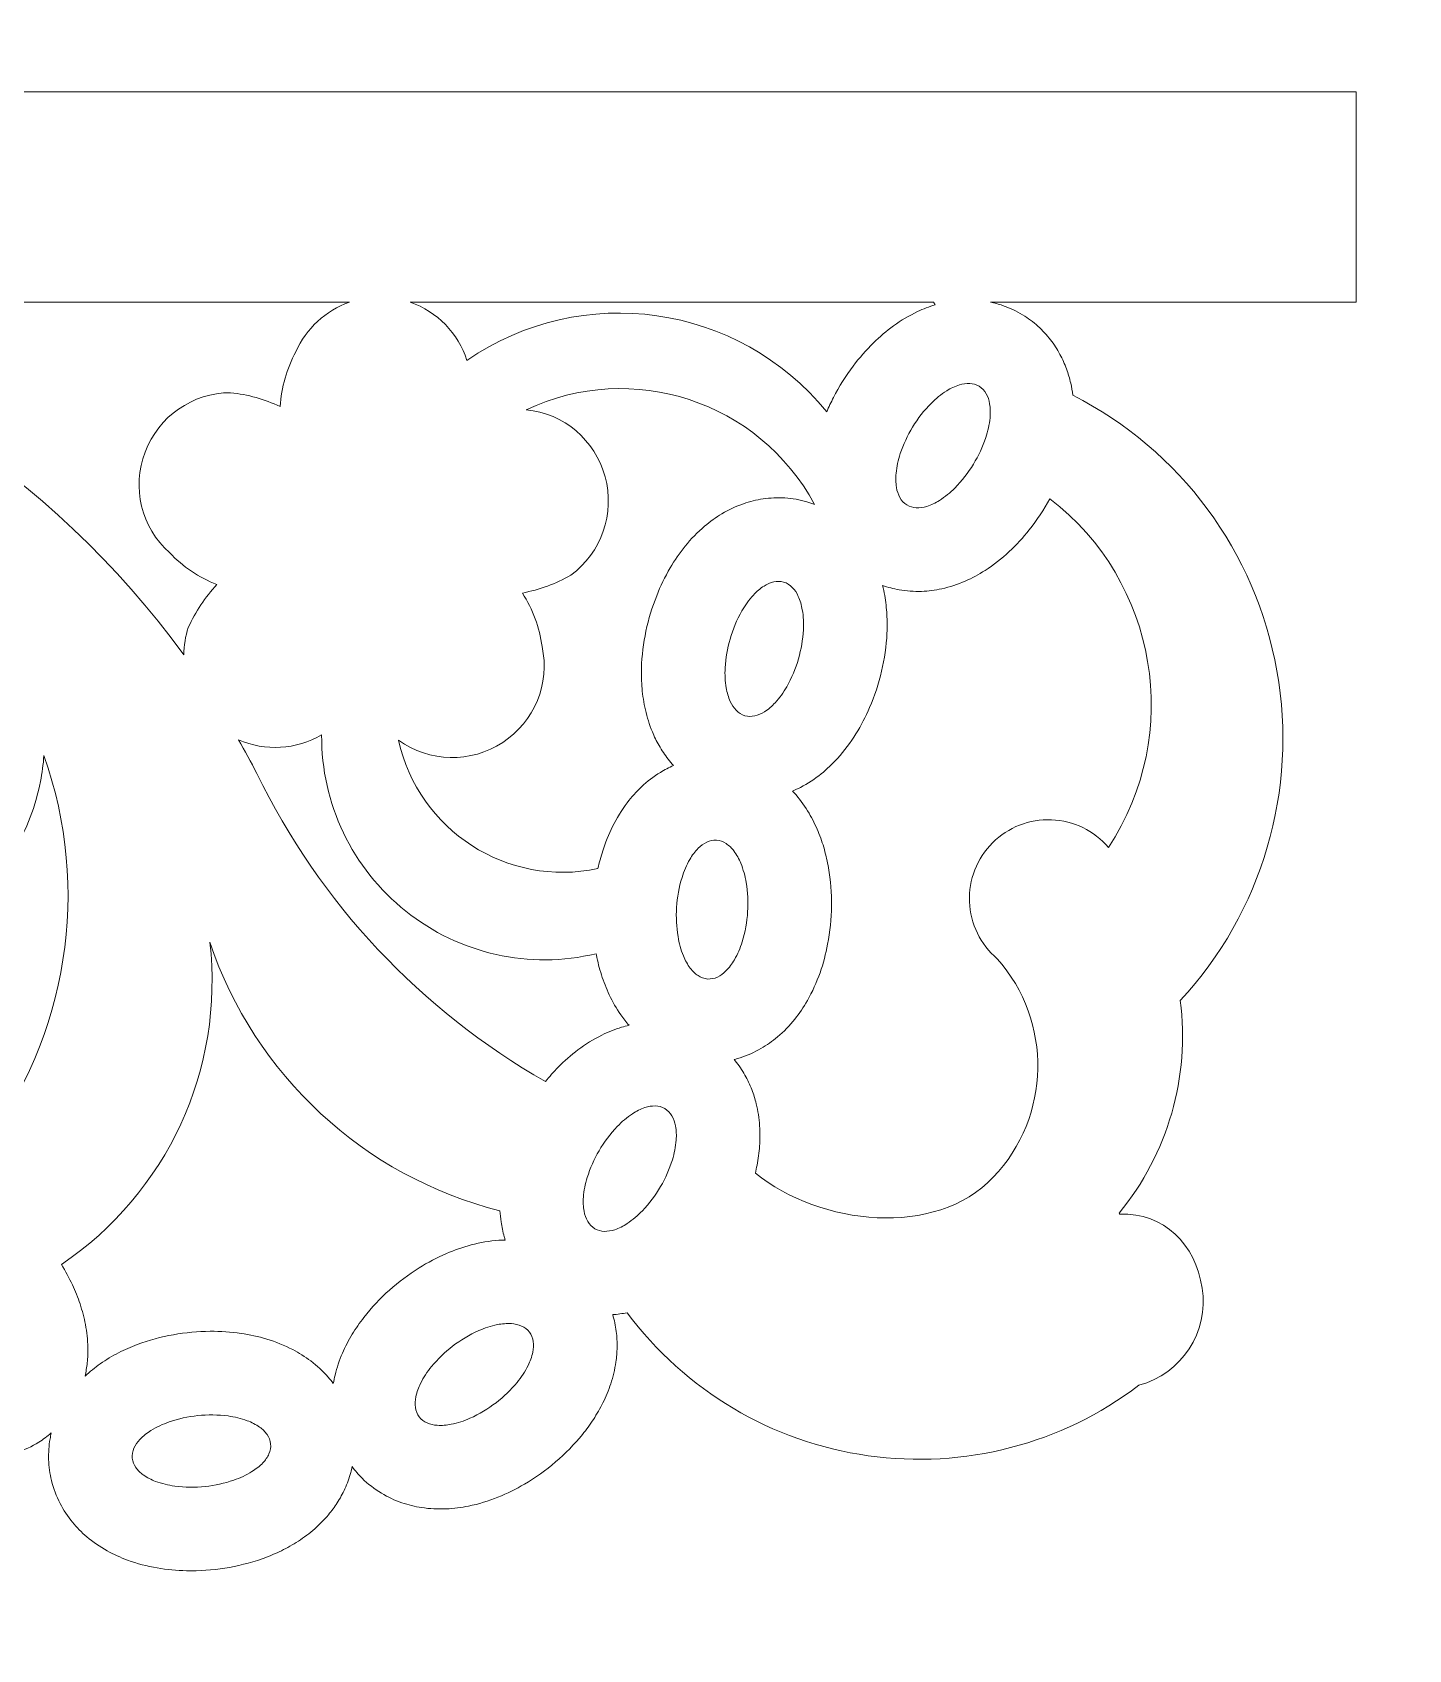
# Model space of a CAD drawing. Header units: millimetres. Extents: x 5151 to 5396, y 1629 to 1892.
# Drawn here: x 5330.4 to 5353.56, y 1669.2 to 1696.42 of the extents above; entities that cross this region are included whole.
import ezdxf

# ---------------------------------------------------------------- set-up
doc = ezdxf.new("R2010")
doc.units = ezdxf.units.MM
doc.header["$MEASUREMENT"] = 0
doc.layers.add('SITARA ALL', color=18, linetype='Continuous', true_color=0x000000)

msp = doc.modelspace()

# ---------------------------------------------------------------- linework, layer by layer
at = {"layer": 'SITARA ALL', "lineweight": 9}
for points, knots in [([(5150.742, 1751.196), (5150.742, 1751.196), (5394.742, 1751.196), (5394.742, 1751.196), (5394.742, 1751.196), (5394.742, 1629.196), (5394.742, 1629.196), (5394.742, 1629.196), (5150.742, 1629.196), (5150.742, 1629.196), (5150.742, 1629.196), (5150.742, 1751.196), (5150.742, 1751.196)], [0, 0, 0, 0, 0.25, 0.25, 0.25, 0.5, 0.5, 0.5, 0.75, 0.75, 0.75, 1, 1, 1, 1]), ([(5252.708, 1671.522), (5253.262, 1671.538), (5253.73, 1671.936), (5253.834, 1672.48), (5254.42, 1672.384), (5254.986, 1672.741), (5255.149, 1673.312), (5256.188, 1672.845), (5257.356, 1672.75), (5258.457, 1673.046), (5258.323, 1672.315), (5258.707, 1671.588), (5259.387, 1671.288), (5260.067, 1670.988), (5260.842, 1671.166), (5261.291, 1671.757), (5262.213, 1671.14), (5263.44, 1671.26), (5264.223, 1672.045), (5264.37, 1672.329), (5264.647, 1672.522), (5264.964, 1672.561), (5265.281, 1672.599), (5265.599, 1672.477), (5265.809, 1672.237), (5266.515, 1671.562), (5267.632, 1671.582), (5268.311, 1672.284), (5268.535, 1672.551), (5268.863, 1672.709), (5269.212, 1672.719), (5269.561, 1672.728), (5269.898, 1672.587), (5270.137, 1672.332), (5270.805, 1671.521), (5271.988, 1671.373), (5272.834, 1671.996), (5273.204, 1672.331), (5273.711, 1672.473), (5274.201, 1672.38), (5274.692, 1672.286), (5275.112, 1671.964), (5275.333, 1671.516), (5275.582, 1671.258), (5275.937, 1671.129), (5276.294, 1671.166), (5276.652, 1671.204), (5276.97, 1671.403), (5277.159, 1671.708), (5277.452, 1672.236), (5277.992, 1672.579), (5278.594, 1672.618), (5279.196, 1672.658), (5279.78, 1672.385), (5280.139, 1671.9), (5280.873, 1671.118), (5281.909, 1670.691), (5282.981, 1670.729), (5284.053, 1670.767), (5285.052, 1671.262), (5285.729, 1672.094), (5291.622, 1670.622), (5297.859, 1672.046), (5302.526, 1675.934), (5302.954, 1675.473), (5303.563, 1675.226), (5304.19, 1675.258), (5304.818, 1675.29), (5305.397, 1675.595), (5305.775, 1676.096), (5306.117, 1675.705), (5306.658, 1675.553), (5307.153, 1675.71), (5307.537, 1675.832), (5307.843, 1676.124), (5307.983, 1676.502), (5308.123, 1676.879), (5308.083, 1677.298), (5307.871, 1677.641), (5307.26, 1678.408), (5306.327, 1678.848), (5305.346, 1678.829), (5305.097, 1679.133), (5305.088, 1679.568), (5305.325, 1679.881), (5305.562, 1680.194), (5306, 1680.297), (5306.361, 1680.14), (5306.415, 1679.838), (5306.591, 1679.573), (5306.848, 1679.406), (5307.105, 1679.239), (5307.418, 1679.186), (5307.715, 1679.259), (5308.012, 1679.333), (5308.266, 1679.526), (5308.416, 1679.793), (5308.566, 1680.06), (5308.599, 1680.375), (5308.507, 1680.667), (5309.1, 1679.926), (5310.032, 1679.542), (5310.976, 1679.652), (5310.54, 1679.493), (5310.122, 1679.286), (5309.731, 1679.037), (5309.441, 1678.666), (5309.407, 1678.156), (5309.646, 1677.751), (5308.315, 1676.928), (5307.757, 1675.277), (5308.319, 1673.816), (5308.824, 1673.512), (5309.447, 1673.478), (5309.983, 1673.723), (5310.519, 1673.968), (5310.899, 1674.457), (5311, 1675.037), (5310.999, 1674.568), (5311.265, 1674.14), (5311.685, 1673.931), (5312.105, 1673.723), (5312.602, 1673.767), (5312.975, 1674.051), (5312.95, 1674.746), (5313.224, 1675.418), (5313.728, 1675.897), (5314.231, 1676.375), (5314.921, 1676.615), (5315.613, 1676.554), (5315.012, 1675.852), (5314.933, 1674.841), (5315.42, 1674.055), (5315.906, 1673.269), (5316.819, 1672.881), (5317.716, 1673.106), (5320.874, 1671.244), (5324.787, 1671.235), (5327.951, 1673.085), (5328.034, 1673.015), (5328.12, 1672.949), (5328.21, 1672.887), (5328.352, 1672.789), (5328.502, 1672.703), (5328.659, 1672.632), (5328.774, 1672.58), (5328.892, 1672.538), (5329.013, 1672.504), (5329.148, 1672.467), (5329.286, 1672.444), (5329.425, 1672.434), (5329.538, 1672.426), (5329.652, 1672.428), (5329.766, 1672.44), (5329.892, 1672.454), (5330.016, 1672.481), (5330.136, 1672.521), (5330.267, 1672.564), (5330.392, 1672.623), (5330.509, 1672.695), (5330.584, 1672.742), (5330.654, 1672.794), (5330.721, 1672.851), (5330.713, 1672.818), (5330.706, 1672.784), (5330.7, 1672.75), (5330.68, 1672.635), (5330.672, 1672.518), (5330.676, 1672.402), (5330.68, 1672.283), (5330.696, 1672.165), (5330.724, 1672.05), (5330.757, 1671.916), (5330.805, 1671.786), (5330.869, 1671.664), (5330.927, 1671.552), (5330.997, 1671.446), (5331.077, 1671.348), (5331.15, 1671.26), (5331.23, 1671.178), (5331.317, 1671.105), (5331.423, 1671.014), (5331.538, 1670.935), (5331.66, 1670.868), (5331.77, 1670.807), (5331.885, 1670.754), (5332.003, 1670.711), (5332.165, 1670.652), (5332.332, 1670.608), (5332.502, 1670.58), (5332.666, 1670.552), (5332.832, 1670.536), (5332.998, 1670.533), (5333.213, 1670.528), (5333.428, 1670.543), (5333.64, 1670.576), (5333.853, 1670.609), (5334.063, 1670.661), (5334.267, 1670.733), (5334.366, 1670.768), (5334.462, 1670.808), (5334.557, 1670.852), (5334.654, 1670.898), (5334.749, 1670.95), (5334.841, 1671.007), (5334.938, 1671.068), (5335.031, 1671.135), (5335.119, 1671.209), (5335.215, 1671.289), (5335.304, 1671.378), (5335.384, 1671.474), (5335.437, 1671.538), (5335.487, 1671.605), (5335.531, 1671.675), (5335.58, 1671.75), (5335.623, 1671.83), (5335.66, 1671.912), (5335.7, 1672), (5335.733, 1672.092), (5335.759, 1672.186), (5335.767, 1672.218), (5335.775, 1672.251), (5335.782, 1672.284), (5335.833, 1672.214), (5335.889, 1672.149), (5335.95, 1672.089), (5336.048, 1671.992), (5336.157, 1671.907), (5336.276, 1671.836), (5336.384, 1671.771), (5336.499, 1671.718), (5336.619, 1671.676), (5336.727, 1671.639), (5336.838, 1671.612), (5336.95, 1671.595), (5337.088, 1671.574), (5337.228, 1671.567), (5337.367, 1671.573), (5337.493, 1671.579), (5337.617, 1671.595), (5337.74, 1671.62), (5337.909, 1671.655), (5338.075, 1671.705), (5338.235, 1671.769), (5338.389, 1671.832), (5338.538, 1671.905), (5338.682, 1671.989), (5338.867, 1672.098), (5339.042, 1672.223), (5339.206, 1672.363), (5339.37, 1672.503), (5339.521, 1672.658), (5339.657, 1672.826), (5339.723, 1672.907), (5339.784, 1672.991), (5339.841, 1673.079), (5339.901, 1673.169), (5339.954, 1673.263), (5340.002, 1673.36), (5340.053, 1673.462), (5340.097, 1673.568), (5340.133, 1673.677), (5340.173, 1673.796), (5340.202, 1673.918), (5340.22, 1674.042), (5340.232, 1674.125), (5340.239, 1674.207), (5340.24, 1674.29), (5340.242, 1674.38), (5340.237, 1674.47), (5340.226, 1674.559), (5340.213, 1674.655), (5340.194, 1674.749), (5340.166, 1674.841), (5340.247, 1674.847), (5340.328, 1674.858), (5340.407, 1674.874), (5341.383, 1673.563), (5342.843, 1672.697), (5344.462, 1672.468), (5346.081, 1672.239), (5347.717, 1672.663), (5349.018, 1673.652), (5349.738, 1673.848), (5350.196, 1674.551), (5350.083, 1675.288), (5349.971, 1676.025), (5349.443, 1676.56), (5348.698, 1676.532), (5348.698, 1676.532), (5348.686, 1676.55), (5348.686, 1676.55), (5349.508, 1677.549), (5349.88, 1678.842), (5349.714, 1680.125), (5351.096, 1681.618), (5351.698, 1683.672), (5351.341, 1685.674), (5350.983, 1687.677), (5349.72, 1689.39), (5347.907, 1690.312), (5347.899, 1690.38), (5347.887, 1690.448), (5347.872, 1690.515), (5347.853, 1690.596), (5347.83, 1690.676), (5347.801, 1690.754), (5347.771, 1690.838), (5347.734, 1690.92), (5347.691, 1691), (5347.645, 1691.085), (5347.592, 1691.167), (5347.532, 1691.244), (5347.469, 1691.327), (5347.398, 1691.403), (5347.321, 1691.473), (5347.241, 1691.545), (5347.155, 1691.609), (5347.063, 1691.665), (5346.956, 1691.73), (5346.843, 1691.783), (5346.725, 1691.823), (5346.658, 1691.846), (5346.591, 1691.865), (5346.522, 1691.879), (5346.522, 1691.879), (5352.675, 1691.879), (5352.675, 1691.879), (5352.675, 1691.879), (5352.675, 1695.42), (5352.675, 1695.42), (5352.675, 1695.42), (5252.708, 1695.42), (5252.708, 1695.42), (5252.708, 1695.42), (5152.742, 1695.42), (5152.742, 1695.42), (5152.742, 1695.42), (5152.742, 1691.879), (5152.742, 1691.879), (5152.742, 1691.879), (5158.895, 1691.879), (5158.895, 1691.879), (5158.826, 1691.865), (5158.758, 1691.846), (5158.692, 1691.823), (5158.574, 1691.783), (5158.461, 1691.73), (5158.354, 1691.665), (5158.262, 1691.609), (5158.176, 1691.545), (5158.096, 1691.473), (5158.019, 1691.403), (5157.948, 1691.327), (5157.885, 1691.244), (5157.825, 1691.167), (5157.772, 1691.085), (5157.726, 1691), (5157.683, 1690.92), (5157.646, 1690.838), (5157.615, 1690.754), (5157.587, 1690.676), (5157.564, 1690.596), (5157.545, 1690.515), (5157.53, 1690.448), (5157.518, 1690.38), (5157.509, 1690.312), (5155.698, 1689.386), (5154.426, 1687.664), (5154.073, 1685.66), (5153.72, 1683.657), (5154.318, 1681.615), (5155.703, 1680.125), (5155.537, 1678.842), (5155.908, 1677.548), (5156.731, 1676.55), (5156.731, 1676.55), (5156.718, 1676.532), (5156.718, 1676.532), (5155.974, 1676.499), (5155.372, 1675.913), (5155.32, 1675.17), (5155.268, 1674.426), (5155.666, 1673.789), (5156.398, 1673.652), (5157.701, 1672.664), (5159.344, 1672.238), (5160.963, 1672.469), (5162.581, 1672.7), (5164.035, 1673.561), (5165.01, 1674.874), (5165.089, 1674.858), (5165.17, 1674.847), (5165.25, 1674.841), (5165.223, 1674.749), (5165.203, 1674.655), (5165.191, 1674.559), (5165.18, 1674.47), (5165.175, 1674.38), (5165.177, 1674.29), (5165.178, 1674.207), (5165.185, 1674.125), (5165.197, 1674.042), (5165.215, 1673.918), (5165.244, 1673.796), (5165.284, 1673.677), (5165.32, 1673.568), (5165.364, 1673.462), (5165.415, 1673.36), (5165.463, 1673.263), (5165.516, 1673.169), (5165.575, 1673.079), (5165.632, 1672.991), (5165.694, 1672.907), (5165.76, 1672.826), (5165.896, 1672.658), (5166.047, 1672.503), (5166.211, 1672.363), (5166.375, 1672.223), (5166.55, 1672.098), (5166.735, 1671.989), (5166.879, 1671.905), (5167.028, 1671.832), (5167.182, 1671.769), (5167.342, 1671.705), (5167.507, 1671.655), (5167.676, 1671.62), (5167.799, 1671.595), (5167.924, 1671.579), (5168.05, 1671.573), (5168.189, 1671.567), (5168.329, 1671.574), (5168.467, 1671.595), (5168.579, 1671.612), (5168.69, 1671.639), (5168.798, 1671.676), (5168.918, 1671.718), (5169.033, 1671.771), (5169.141, 1671.836), (5169.259, 1671.907), (5169.369, 1671.992), (5169.467, 1672.089), (5169.528, 1672.149), (5169.584, 1672.214), (5169.635, 1672.284), (5169.642, 1672.251), (5169.649, 1672.218), (5169.658, 1672.186), (5169.683, 1672.092), (5169.716, 1672), (5169.757, 1671.912), (5169.794, 1671.83), (5169.837, 1671.75), (5169.885, 1671.675), (5169.93, 1671.605), (5169.979, 1671.538), (5170.033, 1671.474), (5170.113, 1671.378), (5170.202, 1671.289), (5170.298, 1671.209), (5170.386, 1671.135), (5170.479, 1671.068), (5170.576, 1671.007), (5170.667, 1670.95), (5170.762, 1670.898), (5170.86, 1670.852), (5170.955, 1670.808), (5171.051, 1670.768), (5171.15, 1670.733), (5171.354, 1670.661), (5171.564, 1670.609), (5171.777, 1670.576), (5171.989, 1670.543), (5172.204, 1670.528), (5172.419, 1670.533), (5172.585, 1670.536), (5172.751, 1670.552), (5172.915, 1670.58), (5173.085, 1670.608), (5173.252, 1670.652), (5173.414, 1670.711), (5173.532, 1670.754), (5173.647, 1670.807), (5173.757, 1670.868), (5173.879, 1670.935), (5173.994, 1671.014), (5174.1, 1671.105), (5174.187, 1671.178), (5174.267, 1671.26), (5174.339, 1671.348), (5174.42, 1671.446), (5174.49, 1671.552), (5174.548, 1671.664), (5174.611, 1671.786), (5174.66, 1671.916), (5174.693, 1672.05), (5174.721, 1672.165), (5174.737, 1672.283), (5174.741, 1672.402), (5174.745, 1672.518), (5174.736, 1672.635), (5174.716, 1672.75), (5174.711, 1672.784), (5174.704, 1672.818), (5174.696, 1672.851), (5174.762, 1672.794), (5174.833, 1672.742), (5174.908, 1672.695), (5175.025, 1672.623), (5175.15, 1672.564), (5175.281, 1672.521), (5175.401, 1672.481), (5175.525, 1672.454), (5175.651, 1672.44), (5175.764, 1672.428), (5175.879, 1672.426), (5175.992, 1672.434), (5176.131, 1672.444), (5176.269, 1672.467), (5176.404, 1672.504), (5176.525, 1672.538), (5176.643, 1672.58), (5176.758, 1672.632), (5176.915, 1672.703), (5177.065, 1672.789), (5177.207, 1672.887), (5177.296, 1672.949), (5177.383, 1673.015), (5177.466, 1673.085), (5180.63, 1671.236), (5184.544, 1671.243), (5187.701, 1673.106), (5188.6, 1672.892), (5189.534, 1673.285), (5190.011, 1674.077), (5190.487, 1674.87), (5190.414, 1675.859), (5189.804, 1676.554), (5190.496, 1676.616), (5191.182, 1676.377), (5191.686, 1675.899), (5192.191, 1675.421), (5192.466, 1674.746), (5192.442, 1674.051), (5192.816, 1673.769), (5193.319, 1673.724), (5193.738, 1673.934), (5194.157, 1674.145), (5194.42, 1674.568), (5194.417, 1675.037), (5194.52, 1674.457), (5194.902, 1673.964), (5195.438, 1673.721), (5195.975, 1673.477), (5196.593, 1673.511), (5197.098, 1673.816), (5197.659, 1675.277), (5197.103, 1676.929), (5195.771, 1677.751), (5196.01, 1678.157), (5195.976, 1678.666), (5195.686, 1679.037), (5195.295, 1679.286), (5194.877, 1679.493), (5194.441, 1679.652), (5195.384, 1679.542), (5196.317, 1679.925), (5196.91, 1680.667), (5196.818, 1680.375), (5196.851, 1680.058), (5197.002, 1679.791), (5197.152, 1679.524), (5197.404, 1679.332), (5197.702, 1679.259), (5197.999, 1679.186), (5198.314, 1679.24), (5198.57, 1679.407), (5198.827, 1679.574), (5199.003, 1679.838), (5199.056, 1680.14), (5199.413, 1680.305), (5199.836, 1680.204), (5200.08, 1679.896), (5200.324, 1679.588), (5200.313, 1679.138), (5200.071, 1678.829), (5199.09, 1678.847), (5198.157, 1678.409), (5197.546, 1677.641), (5197.335, 1677.298), (5197.294, 1676.876), (5197.435, 1676.499), (5197.576, 1676.122), (5197.88, 1675.831), (5198.264, 1675.71), (5198.759, 1675.554), (5199.3, 1675.705), (5199.641, 1676.096), (5200.021, 1675.595), (5200.603, 1675.288), (5201.23, 1675.258), (5201.858, 1675.227), (5202.464, 1675.473), (5202.891, 1675.934), (5207.559, 1672.047), (5213.795, 1670.62), (5219.688, 1672.094), (5220.366, 1671.263), (5221.37, 1670.765), (5222.442, 1670.729), (5223.514, 1670.692), (5224.545, 1671.117), (5225.278, 1671.9), (5225.635, 1672.386), (5226.215, 1672.656), (5226.817, 1672.619), (5227.419, 1672.581), (5227.963, 1672.235), (5228.257, 1671.708), (5228.448, 1671.403), (5228.768, 1671.203), (5229.125, 1671.166), (5229.482, 1671.129), (5229.835, 1671.257), (5230.084, 1671.516), (5230.304, 1671.965), (5230.721, 1672.284), (5231.212, 1672.379), (5231.702, 1672.474), (5232.212, 1672.331), (5232.583, 1671.996), (5233.429, 1671.374), (5234.613, 1671.52), (5235.28, 1672.332), (5235.518, 1672.587), (5235.854, 1672.728), (5236.203, 1672.719), (5236.551, 1672.71), (5236.881, 1672.551), (5237.106, 1672.284), (5237.786, 1671.583), (5238.903, 1671.561), (5239.608, 1672.237), (5239.818, 1672.478), (5240.133, 1672.599), (5240.45, 1672.561), (5240.767, 1672.523), (5241.046, 1672.328), (5241.194, 1672.045), (5241.977, 1671.261), (5243.205, 1671.139), (5244.125, 1671.757), (5244.588, 1671.176), (5245.389, 1670.987), (5246.061, 1671.302), (5246.734, 1671.617), (5247.11, 1672.318), (5246.96, 1673.046), (5248.06, 1672.75), (5249.229, 1672.844), (5250.268, 1673.312), (5250.432, 1672.741), (5250.997, 1672.383), (5251.583, 1672.48), (5251.687, 1671.936), (5252.155, 1671.538), (5252.708, 1671.522)], [0, 0, 0, 0, 0.004505, 0.004505, 0.004505, 0.009009, 0.009009, 0.009009, 0.013514, 0.013514, 0.013514, 0.018018, 0.018018, 0.018018, 0.022523, 0.022523, 0.022523, 0.027027, 0.027027, 0.027027, 0.031532, 0.031532, 0.031532, 0.036036, 0.036036, 0.036036, 0.040541, 0.040541, 0.040541, 0.045045, 0.045045, 0.045045, 0.04955, 0.04955, 0.04955, 0.054054, 0.054054, 0.054054, 0.058559, 0.058559, 0.058559, 0.063063, 0.063063, 0.063063, 0.067568, 0.067568, 0.067568, 0.072072, 0.072072, 0.072072, 0.076577, 0.076577, 0.076577, 0.081081, 0.081081, 0.081081, 0.085586, 0.085586, 0.085586, 0.09009, 0.09009, 0.09009, 0.094595, 0.094595, 0.094595, 0.099099, 0.099099, 0.099099, 0.103604, 0.103604, 0.103604, 0.108108, 0.108108, 0.108108, 0.112613, 0.112613, 0.112613, 0.117117, 0.117117, 0.117117, 0.121622, 0.121622, 0.121622, 0.126126, 0.126126, 0.126126, 0.130631, 0.130631, 0.130631, 0.135135, 0.135135, 0.135135, 0.13964, 0.13964, 0.13964, 0.144144, 0.144144, 0.144144, 0.148649, 0.148649, 0.148649, 0.153153, 0.153153, 0.153153, 0.157658, 0.157658, 0.157658, 0.162162, 0.162162, 0.162162, 0.166667, 0.166667, 0.166667, 0.171171, 0.171171, 0.171171, 0.175676, 0.175676, 0.175676, 0.18018, 0.18018, 0.18018, 0.184685, 0.184685, 0.184685, 0.189189, 0.189189, 0.189189, 0.193694, 0.193694, 0.193694, 0.198198, 0.198198, 0.198198, 0.202703, 0.202703, 0.202703, 0.207207, 0.207207, 0.207207, 0.211712, 0.211712, 0.211712, 0.216216, 0.216216, 0.216216, 0.220721, 0.220721, 0.220721, 0.225225, 0.225225, 0.225225, 0.22973, 0.22973, 0.22973, 0.234234, 0.234234, 0.234234, 0.238739, 0.238739, 0.238739, 0.243243, 0.243243, 0.243243, 0.247748, 0.247748, 0.247748, 0.252252, 0.252252, 0.252252, 0.256757, 0.256757, 0.256757, 0.261261, 0.261261, 0.261261, 0.265766, 0.265766, 0.265766, 0.27027, 0.27027, 0.27027, 0.274775, 0.274775, 0.274775, 0.279279, 0.279279, 0.279279, 0.283784, 0.283784, 0.283784, 0.288288, 0.288288, 0.288288, 0.292793, 0.292793, 0.292793, 0.297297, 0.297297, 0.297297, 0.301802, 0.301802, 0.301802, 0.306306, 0.306306, 0.306306, 0.310811, 0.310811, 0.310811, 0.315315, 0.315315, 0.315315, 0.31982, 0.31982, 0.31982, 0.324324, 0.324324, 0.324324, 0.328829, 0.328829, 0.328829, 0.333333, 0.333333, 0.333333, 0.337838, 0.337838, 0.337838, 0.342342, 0.342342, 0.342342, 0.346847, 0.346847, 0.346847, 0.351351, 0.351351, 0.351351, 0.355856, 0.355856, 0.355856, 0.36036, 0.36036, 0.36036, 0.364865, 0.364865, 0.364865, 0.369369, 0.369369, 0.369369, 0.373874, 0.373874, 0.373874, 0.378378, 0.378378, 0.378378, 0.382883, 0.382883, 0.382883, 0.387387, 0.387387, 0.387387, 0.391892, 0.391892, 0.391892, 0.396396, 0.396396, 0.396396, 0.400901, 0.400901, 0.400901, 0.405405, 0.405405, 0.405405, 0.40991, 0.40991, 0.40991, 0.414414, 0.414414, 0.414414, 0.418919, 0.418919, 0.418919, 0.423423, 0.423423, 0.423423, 0.427928, 0.427928, 0.427928, 0.432432, 0.432432, 0.432432, 0.436937, 0.436937, 0.436937, 0.441441, 0.441441, 0.441441, 0.445946, 0.445946, 0.445946, 0.45045, 0.45045, 0.45045, 0.454955, 0.454955, 0.454955, 0.459459, 0.459459, 0.459459, 0.463964, 0.463964, 0.463964, 0.468468, 0.468468, 0.468468, 0.472973, 0.472973, 0.472973, 0.477477, 0.477477, 0.477477, 0.481982, 0.481982, 0.481982, 0.486486, 0.486486, 0.486486, 0.490991, 0.490991, 0.490991, 0.495495, 0.495495, 0.495495, 0.5, 0.5, 0.5, 0.504505, 0.504505, 0.504505, 0.509009, 0.509009, 0.509009, 0.513514, 0.513514, 0.513514, 0.518018, 0.518018, 0.518018, 0.522523, 0.522523, 0.522523, 0.527027, 0.527027, 0.527027, 0.531532, 0.531532, 0.531532, 0.536036, 0.536036, 0.536036, 0.540541, 0.540541, 0.540541, 0.545045, 0.545045, 0.545045, 0.54955, 0.54955, 0.54955, 0.554054, 0.554054, 0.554054, 0.558559, 0.558559, 0.558559, 0.563063, 0.563063, 0.563063, 0.567568, 0.567568, 0.567568, 0.572072, 0.572072, 0.572072, 0.576577, 0.576577, 0.576577, 0.581081, 0.581081, 0.581081, 0.585586, 0.585586, 0.585586, 0.59009, 0.59009, 0.59009, 0.594595, 0.594595, 0.594595, 0.599099, 0.599099, 0.599099, 0.603604, 0.603604, 0.603604, 0.608108, 0.608108, 0.608108, 0.612613, 0.612613, 0.612613, 0.617117, 0.617117, 0.617117, 0.621622, 0.621622, 0.621622, 0.626126, 0.626126, 0.626126, 0.630631, 0.630631, 0.630631, 0.635135, 0.635135, 0.635135, 0.63964, 0.63964, 0.63964, 0.644144, 0.644144, 0.644144, 0.648649, 0.648649, 0.648649, 0.653153, 0.653153, 0.653153, 0.657658, 0.657658, 0.657658, 0.662162, 0.662162, 0.662162, 0.666667, 0.666667, 0.666667, 0.671171, 0.671171, 0.671171, 0.675676, 0.675676, 0.675676, 0.68018, 0.68018, 0.68018, 0.684685, 0.684685, 0.684685, 0.689189, 0.689189, 0.689189, 0.693694, 0.693694, 0.693694, 0.698198, 0.698198, 0.698198, 0.702703, 0.702703, 0.702703, 0.707207, 0.707207, 0.707207, 0.711712, 0.711712, 0.711712, 0.716216, 0.716216, 0.716216, 0.720721, 0.720721, 0.720721, 0.725225, 0.725225, 0.725225, 0.72973, 0.72973, 0.72973, 0.734234, 0.734234, 0.734234, 0.738739, 0.738739, 0.738739, 0.743243, 0.743243, 0.743243, 0.747748, 0.747748, 0.747748, 0.752252, 0.752252, 0.752252, 0.756757, 0.756757, 0.756757, 0.761261, 0.761261, 0.761261, 0.765766, 0.765766, 0.765766, 0.77027, 0.77027, 0.77027, 0.774775, 0.774775, 0.774775, 0.779279, 0.779279, 0.779279, 0.783784, 0.783784, 0.783784, 0.788288, 0.788288, 0.788288, 0.792793, 0.792793, 0.792793, 0.797297, 0.797297, 0.797297, 0.801802, 0.801802, 0.801802, 0.806306, 0.806306, 0.806306, 0.810811, 0.810811, 0.810811, 0.815315, 0.815315, 0.815315, 0.81982, 0.81982, 0.81982, 0.824324, 0.824324, 0.824324, 0.828829, 0.828829, 0.828829, 0.833333, 0.833333, 0.833333, 0.837838, 0.837838, 0.837838, 0.842342, 0.842342, 0.842342, 0.846847, 0.846847, 0.846847, 0.851351, 0.851351, 0.851351, 0.855856, 0.855856, 0.855856, 0.86036, 0.86036, 0.86036, 0.864865, 0.864865, 0.864865, 0.869369, 0.869369, 0.869369, 0.873874, 0.873874, 0.873874, 0.878378, 0.878378, 0.878378, 0.882883, 0.882883, 0.882883, 0.887387, 0.887387, 0.887387, 0.891892, 0.891892, 0.891892, 0.896396, 0.896396, 0.896396, 0.900901, 0.900901, 0.900901, 0.905405, 0.905405, 0.905405, 0.90991, 0.90991, 0.90991, 0.914414, 0.914414, 0.914414, 0.918919, 0.918919, 0.918919, 0.923423, 0.923423, 0.923423, 0.927928, 0.927928, 0.927928, 0.932432, 0.932432, 0.932432, 0.936937, 0.936937, 0.936937, 0.941441, 0.941441, 0.941441, 0.945946, 0.945946, 0.945946, 0.95045, 0.95045, 0.95045, 0.954955, 0.954955, 0.954955, 0.959459, 0.959459, 0.959459, 0.963964, 0.963964, 0.963964, 0.968468, 0.968468, 0.968468, 0.972973, 0.972973, 0.972973, 0.977477, 0.977477, 0.977477, 0.981982, 0.981982, 0.981982, 0.986486, 0.986486, 0.986486, 0.990991, 0.990991, 0.990991, 0.995495, 0.995495, 0.995495, 1, 1, 1, 1]), ([(5345.591, 1691.833), (5345.49, 1691.802), (5345.392, 1691.764), (5345.296, 1691.72), (5345.154, 1691.652), (5345.018, 1691.572), (5344.891, 1691.479), (5344.771, 1691.392), (5344.658, 1691.297), (5344.553, 1691.193), (5344.429, 1691.072), (5344.315, 1690.941), (5344.211, 1690.803), (5344.086, 1690.636), (5343.975, 1690.459), (5343.88, 1690.274), (5343.84, 1690.195), (5343.802, 1690.114), (5343.767, 1690.033), (5342.282, 1691.855), (5339.65, 1692.233), (5337.714, 1690.899), (5337.566, 1691.357), (5337.213, 1691.719), (5336.759, 1691.879), (5336.759, 1691.879), (5345.565, 1691.879), (5345.565, 1691.879), (5345.565, 1691.879), (5345.591, 1691.833), (5345.591, 1691.833)], [0, 0, 0, 0, 0.1, 0.1, 0.1, 0.2, 0.2, 0.2, 0.3, 0.3, 0.3, 0.4, 0.4, 0.4, 0.5, 0.5, 0.5, 0.6, 0.6, 0.6, 0.7, 0.7, 0.7, 0.8, 0.8, 0.8, 0.9, 0.9, 0.9, 1, 1, 1, 1]), ([(5332.95, 1685.944), (5330.725, 1689.009), (5327.433, 1691.127), (5323.72, 1691.879), (5323.72, 1691.879), (5335.736, 1691.879), (5335.736, 1691.879), (5335.334, 1691.737), (5335.008, 1691.435), (5334.836, 1691.044), (5334.682, 1690.76), (5334.591, 1690.444), (5334.572, 1690.121), (5334.309, 1690.244), (5334.027, 1690.323), (5333.738, 1690.355), (5333.097, 1690.353), (5332.524, 1689.955), (5332.298, 1689.355), (5332.072, 1688.756), (5332.23, 1688.088), (5332.71, 1687.663), (5332.933, 1687.428), (5333.205, 1687.245), (5333.507, 1687.127), (5333.308, 1686.914), (5333.146, 1686.67), (5333.026, 1686.405), (5332.977, 1686.256), (5332.952, 1686.1), (5332.95, 1685.944)], [0, 0, 0, 0, 0.1, 0.1, 0.1, 0.2, 0.2, 0.2, 0.3, 0.3, 0.3, 0.4, 0.4, 0.4, 0.5, 0.5, 0.5, 0.6, 0.6, 0.6, 0.7, 0.7, 0.7, 0.8, 0.8, 0.8, 0.9, 0.9, 0.9, 1, 1, 1, 1]), ([(5339.917, 1682.348), (5338.396, 1682.021), (5336.896, 1682.988), (5336.563, 1684.508), (5337.083, 1684.133), (5337.78, 1684.118), (5338.316, 1684.47), (5338.851, 1684.823), (5339.116, 1685.456), (5338.977, 1686.082), (5338.935, 1686.403), (5338.822, 1686.711), (5338.647, 1686.984), (5338.933, 1687.04), (5339.208, 1687.141), (5339.461, 1687.285), (5339.978, 1687.664), (5340.208, 1688.322), (5340.038, 1688.941), (5339.868, 1689.559), (5339.347, 1690.006), (5338.709, 1690.067), (5340.492, 1690.912), (5342.625, 1690.21), (5343.563, 1688.475), (5343.52, 1688.491), (5343.476, 1688.506), (5343.432, 1688.519), (5343.312, 1688.554), (5343.189, 1688.575), (5343.064, 1688.583), (5342.941, 1688.591), (5342.818, 1688.586), (5342.696, 1688.568), (5342.584, 1688.551), (5342.474, 1688.524), (5342.367, 1688.487), (5342.241, 1688.443), (5342.119, 1688.386), (5342.003, 1688.317), (5341.901, 1688.256), (5341.804, 1688.186), (5341.713, 1688.109), (5341.593, 1688.006), (5341.483, 1687.893), (5341.384, 1687.77), (5341.291, 1687.655), (5341.207, 1687.533), (5341.133, 1687.406), (5341.045, 1687.256), (5340.969, 1687.1), (5340.906, 1686.939), (5340.828, 1686.746), (5340.768, 1686.546), (5340.725, 1686.343), (5340.681, 1686.138), (5340.656, 1685.929), (5340.65, 1685.719), (5340.647, 1685.604), (5340.65, 1685.489), (5340.66, 1685.375), (5340.671, 1685.255), (5340.689, 1685.137), (5340.715, 1685.02), (5340.744, 1684.893), (5340.783, 1684.769), (5340.833, 1684.649), (5340.865, 1684.57), (5340.903, 1684.493), (5340.945, 1684.419), (5340.991, 1684.338), (5341.043, 1684.26), (5341.1, 1684.187), (5341.128, 1684.151), (5341.157, 1684.115), (5341.188, 1684.081), (5341.112, 1684.048), (5341.039, 1684.01), (5340.968, 1683.966), (5340.854, 1683.896), (5340.747, 1683.814), (5340.65, 1683.721), (5340.563, 1683.639), (5340.483, 1683.55), (5340.411, 1683.455), (5340.316, 1683.329), (5340.233, 1683.195), (5340.164, 1683.053), (5340.098, 1682.921), (5340.043, 1682.784), (5339.998, 1682.643), (5339.966, 1682.546), (5339.94, 1682.448), (5339.917, 1682.348)], [0, 0, 0, 0, 0.032258, 0.032258, 0.032258, 0.064516, 0.064516, 0.064516, 0.096774, 0.096774, 0.096774, 0.129032, 0.129032, 0.129032, 0.16129, 0.16129, 0.16129, 0.193548, 0.193548, 0.193548, 0.225806, 0.225806, 0.225806, 0.258065, 0.258065, 0.258065, 0.290323, 0.290323, 0.290323, 0.322581, 0.322581, 0.322581, 0.354839, 0.354839, 0.354839, 0.387097, 0.387097, 0.387097, 0.419355, 0.419355, 0.419355, 0.451613, 0.451613, 0.451613, 0.483871, 0.483871, 0.483871, 0.516129, 0.516129, 0.516129, 0.548387, 0.548387, 0.548387, 0.580645, 0.580645, 0.580645, 0.612903, 0.612903, 0.612903, 0.645161, 0.645161, 0.645161, 0.677419, 0.677419, 0.677419, 0.709677, 0.709677, 0.709677, 0.741935, 0.741935, 0.741935, 0.774194, 0.774194, 0.774194, 0.806452, 0.806452, 0.806452, 0.83871, 0.83871, 0.83871, 0.870968, 0.870968, 0.870968, 0.903226, 0.903226, 0.903226, 0.935484, 0.935484, 0.935484, 0.967742, 0.967742, 0.967742, 1, 1, 1, 1]), ([(5346.332, 1690.464), (5346.381, 1690.433), (5346.422, 1690.389), (5346.45, 1690.338), (5346.479, 1690.285), (5346.498, 1690.227), (5346.507, 1690.168), (5346.52, 1690.089), (5346.522, 1690.009), (5346.514, 1689.93), (5346.502, 1689.818), (5346.478, 1689.707), (5346.443, 1689.6), (5346.391, 1689.443), (5346.321, 1689.293), (5346.235, 1689.153), (5346.147, 1689.007), (5346.041, 1688.872), (5345.921, 1688.75), (5345.843, 1688.671), (5345.756, 1688.602), (5345.663, 1688.542), (5345.596, 1688.5), (5345.525, 1688.466), (5345.45, 1688.442), (5345.393, 1688.424), (5345.334, 1688.416), (5345.274, 1688.418), (5345.218, 1688.42), (5345.164, 1688.436), (5345.116, 1688.465), (5345.066, 1688.496), (5345.025, 1688.539), (5344.997, 1688.591), (5344.969, 1688.644), (5344.949, 1688.701), (5344.94, 1688.761), (5344.928, 1688.84), (5344.926, 1688.919), (5344.934, 1688.999), (5344.945, 1689.111), (5344.969, 1689.222), (5345.005, 1689.329), (5345.057, 1689.485), (5345.126, 1689.635), (5345.212, 1689.776), (5345.301, 1689.922), (5345.406, 1690.057), (5345.527, 1690.178), (5345.605, 1690.257), (5345.691, 1690.327), (5345.785, 1690.387), (5345.851, 1690.429), (5345.923, 1690.463), (5345.998, 1690.486), (5346.054, 1690.504), (5346.114, 1690.513), (5346.173, 1690.511), (5346.229, 1690.508), (5346.284, 1690.492), (5346.332, 1690.464)], [0, 0, 0, 0, 0.05, 0.05, 0.05, 0.1, 0.1, 0.1, 0.15, 0.15, 0.15, 0.2, 0.2, 0.2, 0.25, 0.25, 0.25, 0.3, 0.3, 0.3, 0.35, 0.35, 0.35, 0.4, 0.4, 0.4, 0.45, 0.45, 0.45, 0.5, 0.5, 0.5, 0.55, 0.55, 0.55, 0.6, 0.6, 0.6, 0.65, 0.65, 0.65, 0.7, 0.7, 0.7, 0.75, 0.75, 0.75, 0.8, 0.8, 0.8, 0.85, 0.85, 0.85, 0.9, 0.9, 0.9, 0.95, 0.95, 0.95, 1, 1, 1, 1]), ([(5342.566, 1677.223), (5342.576, 1677.267), (5342.586, 1677.311), (5342.594, 1677.356), (5342.615, 1677.462), (5342.629, 1677.569), (5342.637, 1677.676), (5342.646, 1677.791), (5342.646, 1677.905), (5342.638, 1678.019), (5342.63, 1678.145), (5342.611, 1678.269), (5342.581, 1678.391), (5342.561, 1678.471), (5342.536, 1678.55), (5342.506, 1678.628), (5342.474, 1678.712), (5342.435, 1678.793), (5342.391, 1678.872), (5342.343, 1678.956), (5342.288, 1679.037), (5342.227, 1679.113), (5342.227, 1679.113), (5342.209, 1679.136), (5342.209, 1679.136), (5342.244, 1679.144), (5342.278, 1679.154), (5342.313, 1679.165), (5342.433, 1679.204), (5342.549, 1679.255), (5342.659, 1679.318), (5342.758, 1679.375), (5342.851, 1679.441), (5342.939, 1679.514), (5343.045, 1679.604), (5343.143, 1679.704), (5343.23, 1679.813), (5343.308, 1679.911), (5343.379, 1680.016), (5343.441, 1680.125), (5343.526, 1680.275), (5343.597, 1680.432), (5343.654, 1680.595), (5343.709, 1680.752), (5343.752, 1680.913), (5343.782, 1681.076), (5343.823, 1681.287), (5343.844, 1681.502), (5343.847, 1681.717), (5343.85, 1681.933), (5343.833, 1682.148), (5343.796, 1682.361), (5343.778, 1682.464), (5343.755, 1682.566), (5343.727, 1682.667), (5343.698, 1682.771), (5343.663, 1682.873), (5343.621, 1682.973), (5343.578, 1683.079), (5343.527, 1683.181), (5343.469, 1683.28), (5343.406, 1683.388), (5343.333, 1683.491), (5343.251, 1683.586), (5343.232, 1683.608), (5343.213, 1683.63), (5343.193, 1683.651), (5343.238, 1683.67), (5343.282, 1683.691), (5343.325, 1683.713), (5343.449, 1683.778), (5343.566, 1683.855), (5343.674, 1683.942), (5343.772, 1684.021), (5343.863, 1684.108), (5343.948, 1684.201), (5344.063, 1684.329), (5344.167, 1684.467), (5344.258, 1684.614), (5344.345, 1684.755), (5344.422, 1684.903), (5344.488, 1685.056), (5344.573, 1685.253), (5344.64, 1685.458), (5344.689, 1685.667), (5344.739, 1685.877), (5344.77, 1686.091), (5344.78, 1686.307), (5344.785, 1686.411), (5344.784, 1686.516), (5344.778, 1686.62), (5344.773, 1686.728), (5344.76, 1686.836), (5344.742, 1686.942), (5344.732, 1686.999), (5344.72, 1687.055), (5344.706, 1687.111), (5344.797, 1687.079), (5344.89, 1687.055), (5344.985, 1687.038), (5345.11, 1687.016), (5345.236, 1687.008), (5345.363, 1687.012), (5345.477, 1687.017), (5345.59, 1687.031), (5345.701, 1687.055), (5345.837, 1687.085), (5345.97, 1687.129), (5346.098, 1687.185), (5346.213, 1687.236), (5346.324, 1687.295), (5346.43, 1687.363), (5346.575, 1687.456), (5346.711, 1687.562), (5346.837, 1687.68), (5346.959, 1687.794), (5347.071, 1687.916), (5347.175, 1688.046), (5347.305, 1688.211), (5347.422, 1688.386), (5347.522, 1688.57), (5349.336, 1687.176), (5349.764, 1684.614), (5348.507, 1682.702), (5348.266, 1682.985), (5347.919, 1683.154), (5347.548, 1683.168), (5347.177, 1683.183), (5346.819, 1683.044), (5346.557, 1682.781), (5346.294, 1682.519), (5346.154, 1682.159), (5346.169, 1681.788), (5346.184, 1681.418), (5346.351, 1681.071), (5346.634, 1680.831), (5347.571, 1679.774), (5347.543, 1678.175), (5346.568, 1677.152), (5345.594, 1676.129), (5343.667, 1676.338), (5342.566, 1677.223)], [0, 0, 0, 0, 0.021277, 0.021277, 0.021277, 0.042553, 0.042553, 0.042553, 0.06383, 0.06383, 0.06383, 0.085106, 0.085106, 0.085106, 0.106383, 0.106383, 0.106383, 0.12766, 0.12766, 0.12766, 0.148936, 0.148936, 0.148936, 0.170213, 0.170213, 0.170213, 0.191489, 0.191489, 0.191489, 0.212766, 0.212766, 0.212766, 0.234043, 0.234043, 0.234043, 0.255319, 0.255319, 0.255319, 0.276596, 0.276596, 0.276596, 0.297872, 0.297872, 0.297872, 0.319149, 0.319149, 0.319149, 0.340426, 0.340426, 0.340426, 0.361702, 0.361702, 0.361702, 0.382979, 0.382979, 0.382979, 0.404255, 0.404255, 0.404255, 0.425532, 0.425532, 0.425532, 0.446809, 0.446809, 0.446809, 0.468085, 0.468085, 0.468085, 0.489362, 0.489362, 0.489362, 0.510638, 0.510638, 0.510638, 0.531915, 0.531915, 0.531915, 0.553191, 0.553191, 0.553191, 0.574468, 0.574468, 0.574468, 0.595745, 0.595745, 0.595745, 0.617021, 0.617021, 0.617021, 0.638298, 0.638298, 0.638298, 0.659574, 0.659574, 0.659574, 0.680851, 0.680851, 0.680851, 0.702128, 0.702128, 0.702128, 0.723404, 0.723404, 0.723404, 0.744681, 0.744681, 0.744681, 0.765957, 0.765957, 0.765957, 0.787234, 0.787234, 0.787234, 0.808511, 0.808511, 0.808511, 0.829787, 0.829787, 0.829787, 0.851064, 0.851064, 0.851064, 0.87234, 0.87234, 0.87234, 0.893617, 0.893617, 0.893617, 0.914894, 0.914894, 0.914894, 0.93617, 0.93617, 0.93617, 0.957447, 0.957447, 0.957447, 0.978723, 0.978723, 0.978723, 1, 1, 1, 1]), ([(5343.041, 1687.168), (5343.097, 1687.151), (5343.148, 1687.12), (5343.188, 1687.077), (5343.23, 1687.034), (5343.263, 1686.983), (5343.288, 1686.928), (5343.32, 1686.856), (5343.343, 1686.779), (5343.356, 1686.701), (5343.375, 1686.589), (5343.381, 1686.476), (5343.374, 1686.363), (5343.365, 1686.199), (5343.337, 1686.036), (5343.291, 1685.878), (5343.244, 1685.713), (5343.178, 1685.555), (5343.093, 1685.407), (5343.039, 1685.31), (5342.973, 1685.22), (5342.899, 1685.138), (5342.846, 1685.08), (5342.786, 1685.029), (5342.719, 1684.986), (5342.669, 1684.954), (5342.614, 1684.93), (5342.556, 1684.917), (5342.502, 1684.904), (5342.445, 1684.905), (5342.391, 1684.92), (5342.335, 1684.937), (5342.284, 1684.968), (5342.244, 1685.011), (5342.202, 1685.055), (5342.169, 1685.105), (5342.144, 1685.16), (5342.112, 1685.232), (5342.089, 1685.309), (5342.076, 1685.388), (5342.057, 1685.499), (5342.051, 1685.612), (5342.058, 1685.725), (5342.067, 1685.89), (5342.095, 1686.052), (5342.141, 1686.21), (5342.188, 1686.375), (5342.254, 1686.533), (5342.339, 1686.682), (5342.393, 1686.778), (5342.459, 1686.868), (5342.533, 1686.95), (5342.586, 1687.008), (5342.646, 1687.06), (5342.712, 1687.102), (5342.762, 1687.134), (5342.818, 1687.158), (5342.876, 1687.171), (5342.93, 1687.184), (5342.987, 1687.183), (5343.041, 1687.168)], [0, 0, 0, 0, 0.05, 0.05, 0.05, 0.1, 0.1, 0.1, 0.15, 0.15, 0.15, 0.2, 0.2, 0.2, 0.25, 0.25, 0.25, 0.3, 0.3, 0.3, 0.35, 0.35, 0.35, 0.4, 0.4, 0.4, 0.45, 0.45, 0.45, 0.5, 0.5, 0.5, 0.55, 0.55, 0.55, 0.6, 0.6, 0.6, 0.65, 0.65, 0.65, 0.7, 0.7, 0.7, 0.75, 0.75, 0.75, 0.8, 0.8, 0.8, 0.85, 0.85, 0.85, 0.9, 0.9, 0.9, 0.95, 0.95, 0.95, 1, 1, 1, 1]), ([(5339.035, 1678.763), (5336.931, 1679.962), (5335.238, 1681.77), (5334.178, 1683.947), (5334.079, 1684.139), (5333.977, 1684.329), (5333.87, 1684.516), (5334.323, 1684.317), (5334.842, 1684.347), (5335.269, 1684.596), (5335.26, 1683.442), (5335.782, 1682.348), (5336.686, 1681.629), (5337.589, 1680.911), (5338.765, 1680.646), (5339.888, 1680.915), (5339.888, 1680.915), (5339.892, 1680.892), (5339.892, 1680.892), (5339.914, 1680.779), (5339.942, 1680.668), (5339.977, 1680.558), (5340.013, 1680.443), (5340.056, 1680.332), (5340.108, 1680.223), (5340.163, 1680.106), (5340.228, 1679.993), (5340.302, 1679.887), (5340.345, 1679.826), (5340.392, 1679.766), (5340.441, 1679.71), (5340.399, 1679.7), (5340.357, 1679.689), (5340.315, 1679.676), (5340.201, 1679.642), (5340.09, 1679.598), (5339.983, 1679.545), (5339.841, 1679.475), (5339.707, 1679.392), (5339.581, 1679.296), (5339.464, 1679.207), (5339.353, 1679.11), (5339.249, 1679.004), (5339.174, 1678.927), (5339.102, 1678.847), (5339.035, 1678.763)], [0, 0, 0, 0, 0.066667, 0.066667, 0.066667, 0.133333, 0.133333, 0.133333, 0.2, 0.2, 0.2, 0.266667, 0.266667, 0.266667, 0.333333, 0.333333, 0.333333, 0.4, 0.4, 0.4, 0.466667, 0.466667, 0.466667, 0.533333, 0.533333, 0.533333, 0.6, 0.6, 0.6, 0.666667, 0.666667, 0.666667, 0.733333, 0.733333, 0.733333, 0.8, 0.8, 0.8, 0.866667, 0.866667, 0.866667, 0.933333, 0.933333, 0.933333, 1, 1, 1, 1]), ([(5329.561, 1677.634), (5329.561, 1677.634), (5329.529, 1677.655), (5329.529, 1677.655), (5329.538, 1677.673), (5329.547, 1677.692), (5329.556, 1677.71), (5329.612, 1677.828), (5329.657, 1677.949), (5329.692, 1678.074), (5329.725, 1678.19), (5329.749, 1678.307), (5329.766, 1678.426), (5329.782, 1678.54), (5329.791, 1678.655), (5329.794, 1678.769), (5329.799, 1678.979), (5329.784, 1679.189), (5329.751, 1679.396), (5329.718, 1679.602), (5329.668, 1679.804), (5329.601, 1680.001), (5329.546, 1680.165), (5329.478, 1680.325), (5329.398, 1680.479), (5329.33, 1680.61), (5329.253, 1680.736), (5329.166, 1680.855), (5329.074, 1680.983), (5328.97, 1681.102), (5328.855, 1681.21), (5328.769, 1681.292), (5328.675, 1681.367), (5328.576, 1681.434), (5328.536, 1681.461), (5328.494, 1681.486), (5328.452, 1681.509), (5328.497, 1681.514), (5328.542, 1681.52), (5328.587, 1681.527), (5328.687, 1681.545), (5328.786, 1681.571), (5328.882, 1681.604), (5328.97, 1681.635), (5329.055, 1681.673), (5329.138, 1681.716), (5329.214, 1681.755), (5329.287, 1681.8), (5329.357, 1681.848), (5329.464, 1681.922), (5329.564, 1682.005), (5329.656, 1682.096), (5329.742, 1682.18), (5329.822, 1682.27), (5329.896, 1682.364), (5329.966, 1682.455), (5330.031, 1682.55), (5330.091, 1682.648), (5330.2, 1682.828), (5330.292, 1683.016), (5330.366, 1683.213), (5330.44, 1683.407), (5330.498, 1683.608), (5330.538, 1683.812), (5330.566, 1683.956), (5330.586, 1684.101), (5330.596, 1684.248), (5331.392, 1682.011), (5331.002, 1679.521), (5329.561, 1677.634)], [0, 0, 0, 0, 0.043478, 0.043478, 0.043478, 0.086957, 0.086957, 0.086957, 0.130435, 0.130435, 0.130435, 0.173913, 0.173913, 0.173913, 0.217391, 0.217391, 0.217391, 0.26087, 0.26087, 0.26087, 0.304348, 0.304348, 0.304348, 0.347826, 0.347826, 0.347826, 0.391304, 0.391304, 0.391304, 0.434783, 0.434783, 0.434783, 0.478261, 0.478261, 0.478261, 0.521739, 0.521739, 0.521739, 0.565217, 0.565217, 0.565217, 0.608696, 0.608696, 0.608696, 0.652174, 0.652174, 0.652174, 0.695652, 0.695652, 0.695652, 0.73913, 0.73913, 0.73913, 0.782609, 0.782609, 0.782609, 0.826087, 0.826087, 0.826087, 0.869565, 0.869565, 0.869565, 0.913043, 0.913043, 0.913043, 0.956522, 0.956522, 0.956522, 1, 1, 1, 1]), ([(5341.912, 1682.824), (5341.97, 1682.82), (5342.027, 1682.801), (5342.075, 1682.768), (5342.125, 1682.734), (5342.169, 1682.692), (5342.205, 1682.644), (5342.252, 1682.58), (5342.292, 1682.51), (5342.321, 1682.437), (5342.363, 1682.332), (5342.394, 1682.223), (5342.412, 1682.111), (5342.439, 1681.949), (5342.447, 1681.784), (5342.436, 1681.619), (5342.426, 1681.449), (5342.395, 1681.28), (5342.345, 1681.116), (5342.312, 1681.01), (5342.268, 1680.908), (5342.213, 1680.812), (5342.174, 1680.744), (5342.127, 1680.681), (5342.071, 1680.625), (5342.029, 1680.582), (5341.981, 1680.547), (5341.927, 1680.522), (5341.877, 1680.497), (5341.821, 1680.486), (5341.765, 1680.489), (5341.706, 1680.494), (5341.65, 1680.513), (5341.602, 1680.546), (5341.552, 1680.58), (5341.508, 1680.621), (5341.472, 1680.67), (5341.424, 1680.734), (5341.385, 1680.803), (5341.356, 1680.877), (5341.313, 1680.982), (5341.283, 1681.091), (5341.265, 1681.203), (5341.238, 1681.365), (5341.23, 1681.53), (5341.241, 1681.695), (5341.251, 1681.865), (5341.282, 1682.034), (5341.332, 1682.197), (5341.364, 1682.303), (5341.409, 1682.406), (5341.464, 1682.502), (5341.502, 1682.57), (5341.55, 1682.633), (5341.606, 1682.689), (5341.647, 1682.731), (5341.696, 1682.766), (5341.75, 1682.792), (5341.8, 1682.816), (5341.856, 1682.827), (5341.912, 1682.824)], [0, 0, 0, 0, 0.05, 0.05, 0.05, 0.1, 0.1, 0.1, 0.15, 0.15, 0.15, 0.2, 0.2, 0.2, 0.25, 0.25, 0.25, 0.3, 0.3, 0.3, 0.35, 0.35, 0.35, 0.4, 0.4, 0.4, 0.45, 0.45, 0.45, 0.5, 0.5, 0.5, 0.55, 0.55, 0.55, 0.6, 0.6, 0.6, 0.65, 0.65, 0.65, 0.7, 0.7, 0.7, 0.75, 0.75, 0.75, 0.8, 0.8, 0.8, 0.85, 0.85, 0.85, 0.9, 0.9, 0.9, 0.95, 0.95, 0.95, 1, 1, 1, 1]), ([(5335.465, 1673.683), (5335.437, 1673.719), (5335.409, 1673.754), (5335.379, 1673.789), (5335.291, 1673.89), (5335.192, 1673.981), (5335.085, 1674.062), (5334.989, 1674.134), (5334.888, 1674.198), (5334.782, 1674.253), (5334.642, 1674.325), (5334.496, 1674.385), (5334.345, 1674.43), (5334.203, 1674.472), (5334.059, 1674.504), (5333.913, 1674.525), (5333.741, 1674.55), (5333.568, 1674.562), (5333.395, 1674.561), (5333.187, 1674.559), (5332.979, 1674.54), (5332.774, 1674.503), (5332.568, 1674.467), (5332.365, 1674.412), (5332.168, 1674.338), (5332.061, 1674.298), (5331.955, 1674.252), (5331.853, 1674.199), (5331.746, 1674.145), (5331.643, 1674.083), (5331.545, 1674.014), (5331.454, 1673.951), (5331.369, 1673.882), (5331.288, 1673.807), (5331.305, 1673.881), (5331.317, 1673.956), (5331.325, 1674.032), (5331.334, 1674.117), (5331.338, 1674.202), (5331.336, 1674.288), (5331.333, 1674.418), (5331.32, 1674.547), (5331.295, 1674.674), (5331.273, 1674.792), (5331.242, 1674.908), (5331.204, 1675.022), (5331.168, 1675.131), (5331.125, 1675.238), (5331.076, 1675.342), (5331.021, 1675.46), (5330.959, 1675.574), (5330.89, 1675.685), (5332.67, 1676.886), (5333.634, 1678.976), (5333.388, 1681.11), (5334.141, 1678.87), (5335.978, 1677.168), (5338.268, 1676.589), (5338.272, 1676.527), (5338.279, 1676.465), (5338.288, 1676.403), (5338.3, 1676.319), (5338.318, 1676.235), (5338.341, 1676.152), (5338.346, 1676.134), (5338.351, 1676.116), (5338.357, 1676.097), (5338.321, 1676.097), (5338.286, 1676.095), (5338.25, 1676.092), (5338.093, 1676.081), (5337.937, 1676.055), (5337.785, 1676.014), (5337.642, 1675.976), (5337.503, 1675.928), (5337.367, 1675.869), (5337.208, 1675.8), (5337.054, 1675.719), (5336.908, 1675.627), (5336.731, 1675.517), (5336.564, 1675.392), (5336.409, 1675.253), (5336.252, 1675.114), (5336.109, 1674.96), (5335.98, 1674.795), (5335.909, 1674.704), (5335.844, 1674.609), (5335.784, 1674.511), (5335.722, 1674.409), (5335.667, 1674.302), (5335.619, 1674.192), (5335.567, 1674.073), (5335.525, 1673.95), (5335.494, 1673.824), (5335.483, 1673.778), (5335.473, 1673.731), (5335.465, 1673.683)], [0, 0, 0, 0, 0.03125, 0.03125, 0.03125, 0.0625, 0.0625, 0.0625, 0.09375, 0.09375, 0.09375, 0.125, 0.125, 0.125, 0.15625, 0.15625, 0.15625, 0.1875, 0.1875, 0.1875, 0.21875, 0.21875, 0.21875, 0.25, 0.25, 0.25, 0.28125, 0.28125, 0.28125, 0.3125, 0.3125, 0.3125, 0.34375, 0.34375, 0.34375, 0.375, 0.375, 0.375, 0.40625, 0.40625, 0.40625, 0.4375, 0.4375, 0.4375, 0.46875, 0.46875, 0.46875, 0.5, 0.5, 0.5, 0.53125, 0.53125, 0.53125, 0.5625, 0.5625, 0.5625, 0.59375, 0.59375, 0.59375, 0.625, 0.625, 0.625, 0.65625, 0.65625, 0.65625, 0.6875, 0.6875, 0.6875, 0.71875, 0.71875, 0.71875, 0.75, 0.75, 0.75, 0.78125, 0.78125, 0.78125, 0.8125, 0.8125, 0.8125, 0.84375, 0.84375, 0.84375, 0.875, 0.875, 0.875, 0.90625, 0.90625, 0.90625, 0.9375, 0.9375, 0.9375, 0.96875, 0.96875, 0.96875, 1, 1, 1, 1]), ([(5341.042, 1678.309), (5341.092, 1678.279), (5341.134, 1678.237), (5341.163, 1678.186), (5341.192, 1678.133), (5341.213, 1678.076), (5341.223, 1678.017), (5341.237, 1677.938), (5341.241, 1677.859), (5341.234, 1677.779), (5341.225, 1677.667), (5341.204, 1677.555), (5341.17, 1677.447), (5341.121, 1677.29), (5341.054, 1677.139), (5340.971, 1676.997), (5340.886, 1676.849), (5340.783, 1676.712), (5340.665, 1676.588), (5340.588, 1676.508), (5340.503, 1676.436), (5340.411, 1676.375), (5340.345, 1676.331), (5340.274, 1676.296), (5340.2, 1676.271), (5340.144, 1676.252), (5340.084, 1676.242), (5340.025, 1676.243), (5339.969, 1676.244), (5339.914, 1676.259), (5339.865, 1676.287), (5339.815, 1676.317), (5339.773, 1676.36), (5339.745, 1676.411), (5339.715, 1676.463), (5339.695, 1676.52), (5339.684, 1676.58), (5339.67, 1676.658), (5339.666, 1676.738), (5339.673, 1676.817), (5339.682, 1676.93), (5339.704, 1677.041), (5339.738, 1677.149), (5339.786, 1677.306), (5339.853, 1677.457), (5339.936, 1677.599), (5340.022, 1677.747), (5340.125, 1677.885), (5340.243, 1678.008), (5340.319, 1678.089), (5340.405, 1678.16), (5340.497, 1678.222), (5340.562, 1678.265), (5340.633, 1678.3), (5340.708, 1678.325), (5340.764, 1678.345), (5340.823, 1678.354), (5340.883, 1678.353), (5340.939, 1678.352), (5340.994, 1678.337), (5341.042, 1678.309)], [0, 0, 0, 0, 0.05, 0.05, 0.05, 0.1, 0.1, 0.1, 0.15, 0.15, 0.15, 0.2, 0.2, 0.2, 0.25, 0.25, 0.25, 0.3, 0.3, 0.3, 0.35, 0.35, 0.35, 0.4, 0.4, 0.4, 0.45, 0.45, 0.45, 0.5, 0.5, 0.5, 0.55, 0.55, 0.55, 0.6, 0.6, 0.6, 0.65, 0.65, 0.65, 0.7, 0.7, 0.7, 0.75, 0.75, 0.75, 0.8, 0.8, 0.8, 0.85, 0.85, 0.85, 0.9, 0.9, 0.9, 0.95, 0.95, 0.95, 1, 1, 1, 1]), ([(5338.764, 1674.548), (5338.8, 1674.502), (5338.822, 1674.446), (5338.829, 1674.388), (5338.837, 1674.329), (5338.834, 1674.268), (5338.822, 1674.209), (5338.805, 1674.131), (5338.778, 1674.056), (5338.742, 1673.985), (5338.691, 1673.884), (5338.629, 1673.789), (5338.557, 1673.702), (5338.453, 1673.575), (5338.334, 1673.46), (5338.203, 1673.36), (5338.068, 1673.255), (5337.921, 1673.167), (5337.765, 1673.097), (5337.664, 1673.052), (5337.558, 1673.018), (5337.449, 1672.996), (5337.372, 1672.98), (5337.293, 1672.975), (5337.215, 1672.979), (5337.155, 1672.983), (5337.097, 1672.997), (5337.042, 1673.02), (5336.99, 1673.042), (5336.945, 1673.077), (5336.911, 1673.121), (5336.876, 1673.167), (5336.853, 1673.223), (5336.846, 1673.281), (5336.838, 1673.34), (5336.841, 1673.401), (5336.854, 1673.46), (5336.87, 1673.538), (5336.897, 1673.613), (5336.933, 1673.684), (5336.984, 1673.785), (5337.046, 1673.88), (5337.118, 1673.967), (5337.223, 1674.094), (5337.342, 1674.209), (5337.472, 1674.309), (5337.607, 1674.414), (5337.755, 1674.502), (5337.911, 1674.572), (5338.012, 1674.617), (5338.118, 1674.651), (5338.226, 1674.673), (5338.304, 1674.689), (5338.382, 1674.694), (5338.461, 1674.69), (5338.52, 1674.686), (5338.579, 1674.672), (5338.633, 1674.649), (5338.685, 1674.627), (5338.73, 1674.592), (5338.764, 1674.548)], [0, 0, 0, 0, 0.05, 0.05, 0.05, 0.1, 0.1, 0.1, 0.15, 0.15, 0.15, 0.2, 0.2, 0.2, 0.25, 0.25, 0.25, 0.3, 0.3, 0.3, 0.35, 0.35, 0.35, 0.4, 0.4, 0.4, 0.45, 0.45, 0.45, 0.5, 0.5, 0.5, 0.55, 0.55, 0.55, 0.6, 0.6, 0.6, 0.65, 0.65, 0.65, 0.7, 0.7, 0.7, 0.75, 0.75, 0.75, 0.8, 0.8, 0.8, 0.85, 0.85, 0.85, 0.9, 0.9, 0.9, 0.95, 0.95, 0.95, 1, 1, 1, 1]), ([(5334.41, 1672.668), (5334.416, 1672.61), (5334.406, 1672.551), (5334.382, 1672.498), (5334.357, 1672.443), (5334.323, 1672.393), (5334.281, 1672.349), (5334.226, 1672.292), (5334.164, 1672.242), (5334.096, 1672.2), (5334, 1672.141), (5333.897, 1672.093), (5333.79, 1672.056), (5333.634, 1672.003), (5333.473, 1671.967), (5333.309, 1671.951), (5333.139, 1671.932), (5332.968, 1671.934), (5332.798, 1671.957), (5332.688, 1671.971), (5332.58, 1671.998), (5332.476, 1672.036), (5332.402, 1672.063), (5332.332, 1672.1), (5332.268, 1672.145), (5332.219, 1672.179), (5332.176, 1672.221), (5332.142, 1672.27), (5332.11, 1672.316), (5332.09, 1672.369), (5332.083, 1672.424), (5332.078, 1672.483), (5332.088, 1672.542), (5332.112, 1672.595), (5332.137, 1672.65), (5332.171, 1672.7), (5332.212, 1672.743), (5332.267, 1672.801), (5332.33, 1672.851), (5332.398, 1672.893), (5332.494, 1672.952), (5332.597, 1673), (5332.704, 1673.036), (5332.859, 1673.09), (5333.021, 1673.125), (5333.184, 1673.142), (5333.354, 1673.16), (5333.526, 1673.158), (5333.695, 1673.136), (5333.805, 1673.121), (5333.913, 1673.095), (5334.018, 1673.057), (5334.091, 1673.03), (5334.161, 1672.993), (5334.226, 1672.948), (5334.274, 1672.914), (5334.317, 1672.871), (5334.351, 1672.823), (5334.384, 1672.777), (5334.404, 1672.724), (5334.41, 1672.668)], [0, 0, 0, 0, 0.05, 0.05, 0.05, 0.1, 0.1, 0.1, 0.15, 0.15, 0.15, 0.2, 0.2, 0.2, 0.25, 0.25, 0.25, 0.3, 0.3, 0.3, 0.35, 0.35, 0.35, 0.4, 0.4, 0.4, 0.45, 0.45, 0.45, 0.5, 0.5, 0.5, 0.55, 0.55, 0.55, 0.6, 0.6, 0.6, 0.65, 0.65, 0.65, 0.7, 0.7, 0.7, 0.75, 0.75, 0.75, 0.8, 0.8, 0.8, 0.85, 0.85, 0.85, 0.9, 0.9, 0.9, 0.95, 0.95, 0.95, 1, 1, 1, 1])]:
    msp.add_open_spline(points, degree=3, knots=knots, dxfattribs=at)

doc.saveas('drawing.dxf')
